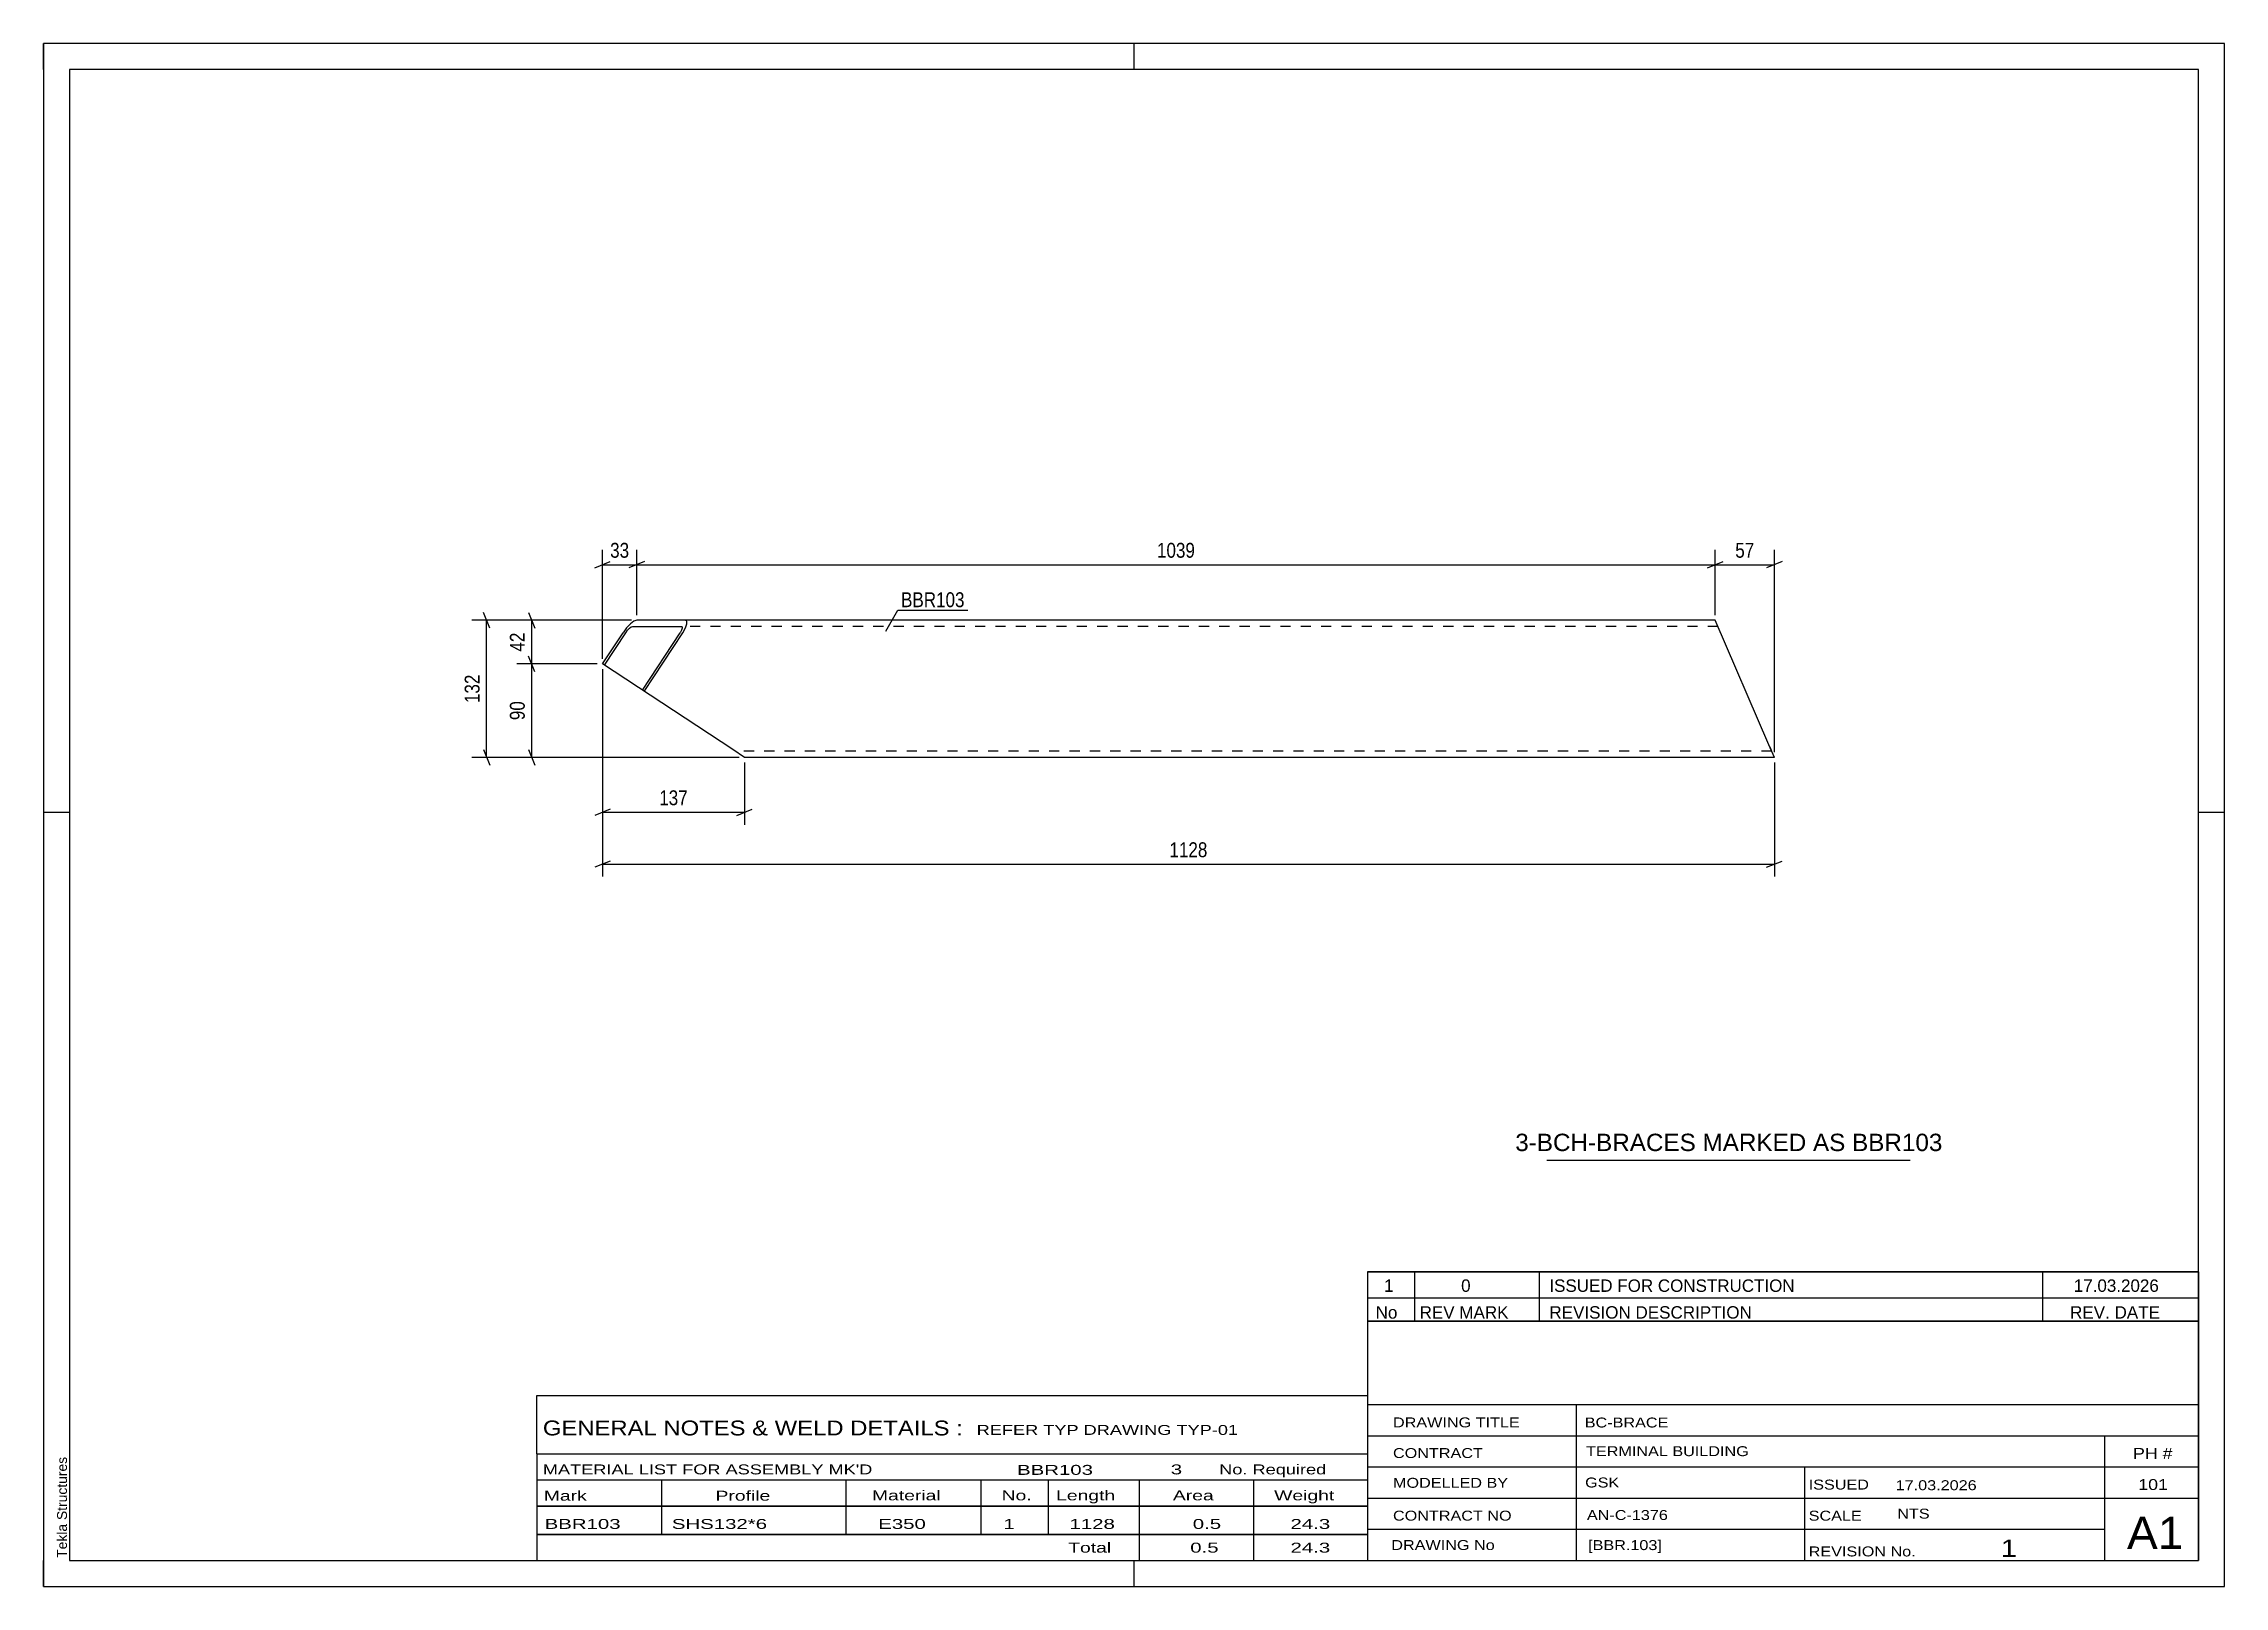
# Model space of a CAD drawing. Header units: millimetres. Extents: x 0 to 420, y 0 to 297.
import ezdxf

# ---------------------------------------------------------------- set-up
doc = ezdxf.new("R2010")
doc.units = ezdxf.units.MM
doc.linetypes.add('DXK_LINE_DOT2', pattern=[3.9198, 1.9599, -1.9599])
doc.styles.add('Arial', font='ARIAL.TTF', dxfattribs={"height": 0.2})
doc.styles.add('Arial Narrow', font='ARIALN.TTF', dxfattribs={"height": 0.2})

# ---------------------------------------------------------------- blocks, each defined once
blk = doc.blocks.new('Unknown-580740393-1161')
at = {"color": 5, "linetype": 'Continuous'}
for p, q in [((420, 297), (0, 297)), ((0, 297), (0, 0)), ((0, 292), (0, 297)), ((210, 292), (210, 297)), ((420, 0), (420, 297)), ((415, 292), (5, 292)), ((5, 292), (5, 5)), ((415, 5), (415, 292)), ((5, 149), (0, 149)), ((420, 149), (415, 149)), ((0, 0), (0, 5)), ((5, 5), (415, 5)), ((210, 0), (210, 5)), ((0, 0), (420, 0))]:
    blk.add_line(p, q, dxfattribs=at)
at = {"color": 174, "linetype": 'Continuous', "style": 'Arial'}
blk.add_text('Tekla Structures', height=1.9102, rotation=90, dxfattribs=at).set_placement((4.5, 5.5))
blk = doc.blocks.new('Part-580740393-1270 - 1252')
at = {"color": 2, "linetype": 'Continuous'}
for p, q in [((113.02, 185.29), (112.28, 184.51)), ((113.7, 185.81), (113.02, 185.29)), ((114.22, 186), (113.7, 185.81)), ((321.94, 186), (114.22, 186)), ((123.91, 185.81), (123.63, 186)), ((123.63, 184.51), (123.91, 185.29)), ((123.91, 185.29), (123.91, 185.81)), ((332.29, 162), (321.94, 186)), ((107.64, 177.58), (111.6, 183.6)), ((108.01, 177.34), (112.12, 183.6)), ((112.28, 184.51), (111.6, 183.6)), ((112.12, 183.6), (112.46, 184.06)), ((112.46, 184.06), (112.83, 184.44)), ((112.83, 184.44), (113.17, 184.7)), ((113.17, 184.7), (113.43, 184.8)), ((113.43, 184.8), (122.84, 184.8)), ((115.31, 172.54), (122.58, 183.6)), ((115.67, 172.3), (123.1, 183.6)), ((122.84, 184.06), (122.58, 183.6)), ((122.84, 184.8), (122.98, 184.7)), ((122.98, 184.44), (122.84, 184.06)), ((122.98, 184.7), (122.98, 184.44)), ((123.1, 183.6), (123.63, 184.51)), ((132.74, 161.08), (107.64, 177.58)), ((134.99, 159.6), (132.74, 161.08)), ((333.33, 159.6), (332.29, 162)), ((333.33, 159.6), (134.99, 159.6))]:
    blk.add_line(p, q, dxfattribs=at)
at = {"color": 7, "linetype": 'DXK_LINE_DOT2'}
for p, q in [((322.46, 184.8), (122.84, 184.8)), ((332.81, 160.8), (133.16, 160.8)), ((332.77, 160.89), (332.49, 161.54)), ((332.81, 160.8), (332.77, 160.89))]:
    blk.add_line(p, q, dxfattribs=at)
blk = doc.blocks.new('StraightDimension-580740393-1354 - 1252')
at = {"color": 7, "linetype": 'Continuous'}
for p, q in [((107.64, 176.58), (107.64, 136.63)), ((333.33, 158.6), (333.33, 136.63)), ((109.14, 139.63), (106.14, 138.43)), ((107.64, 139.03), (333.33, 139.03)), ((331.83, 138.43), (334.83, 139.63))]:
    blk.add_line(p, q, dxfattribs=at)
at = {"color": 0}
blk.add_wipeout([(224.74, 139.78), (224.74, 143.98), (216.23, 143.98), (216.23, 139.78)], dxfattribs=at)
at = {"color": 3, "style": 'Arial Narrow'}
blk.add_text('1128', height=2.863, dxfattribs=at).set_placement((216.83, 140.38))
blk = doc.blocks.new('StraightDimension-580740393-1398 - 1252')
at = {"color": 7, "linetype": 'Continuous'}
for p, q in [((114.22, 187), (114.22, 199.53)), ((321.94, 187), (321.94, 199.53)), ((115.72, 197.28), (112.72, 196.08)), ((114.22, 196.68), (321.94, 196.68)), ((320.44, 196.08), (323.44, 197.28))]:
    blk.add_line(p, q, dxfattribs=at)
at = {"color": 0}
blk.add_wipeout([(222.34, 197.43), (222.34, 201.63), (213.83, 201.63), (213.83, 197.43)], dxfattribs=at)
at = {"color": 3, "style": 'Arial Narrow'}
blk.add_text('1039', height=2.863, dxfattribs=at).set_placement((214.43, 198.03))
blk = doc.blocks.new('StraightDimension-580740393-1377 - 1252')
at = {"color": 7, "linetype": 'Continuous'}
for p, q in [((107.64, 176.58), (107.64, 146.63)), ((134.99, 158.6), (134.99, 146.63)), ((109.14, 149.63), (106.14, 148.43)), ((107.64, 149.03), (134.99, 149.03)), ((133.49, 148.43), (136.49, 149.63))]:
    blk.add_line(p, q, dxfattribs=at)
at = {"color": 0}
blk.add_wipeout([(124.66, 149.78), (124.66, 153.98), (117.97, 153.98), (117.97, 149.78)], dxfattribs=at)
at = {"color": 3, "style": 'Arial Narrow'}
blk.add_text('137', height=2.863, dxfattribs=at).set_placement((118.57, 150.38))
blk = doc.blocks.new('StraightDimension-580740393-1397 - 1252')
at = {"color": 7, "linetype": 'Continuous'}
for p, q in [((321.94, 187), (321.94, 199.53)), ((333.33, 160.6), (333.33, 199.53)), ((320.44, 196.08), (323.44, 197.28)), ((321.94, 196.68), (333.33, 196.68)), ((334.83, 197.28), (331.83, 196.08))]:
    blk.add_line(p, q, dxfattribs=at)
at = {"color": 0}
blk.add_wipeout([(330.06, 197.43), (330.06, 201.63), (325.2, 201.63), (325.2, 197.43)], dxfattribs=at)
at = {"color": 3, "style": 'Arial Narrow'}
blk.add_text('57', height=2.863, dxfattribs=at).set_placement((325.8, 198.03))
blk = doc.blocks.new('StraightDimension-580740393-1399 - 1252')
at = {"color": 7, "linetype": 'Continuous'}
for p, q in [((107.64, 178.58), (107.64, 199.53)), ((114.22, 187), (114.22, 199.53)), ((106.14, 196.08), (109.14, 197.28)), ((107.64, 196.68), (114.22, 196.68)), ((115.72, 197.28), (112.72, 196.08))]:
    blk.add_line(p, q, dxfattribs=at)
at = {"color": 0}
blk.add_wipeout([(113.36, 197.43), (113.36, 201.63), (108.51, 201.63), (108.51, 197.43)], dxfattribs=at)
at = {"color": 3, "style": 'Arial Narrow'}
blk.add_text('33', height=2.863, dxfattribs=at).set_placement((109.11, 198.03))
blk = doc.blocks.new('StraightDimension-580740393-1432 - 1252')
at = {"color": 7, "linetype": 'Continuous'}
for p, q in [((113.22, 186), (91.16, 186)), ((93.41, 187.5), (94.61, 184.5)), ((94.01, 177.58), (94.01, 186)), ((106.64, 177.58), (91.16, 177.58)), ((94.61, 176.08), (93.41, 179.08))]:
    blk.add_line(p, q, dxfattribs=at)
at = {"color": 0}
blk.add_wipeout([(93.26, 184.22), (89.06, 184.22), (89.06, 179.36), (93.26, 179.36)], dxfattribs=at)
at = {"color": 3, "style": 'Arial Narrow'}
blk.add_text('42', height=2.863, rotation=90.0002, dxfattribs=at).set_placement((92.66, 179.96))
blk = doc.blocks.new('StraightDimension-580740393-1433 - 1252')
at = {"color": 7, "linetype": 'Continuous'}
for p, q in [((106.64, 177.58), (91.16, 177.58)), ((94.61, 176.08), (93.41, 179.08)), ((94.01, 159.6), (94.01, 177.58)), ((93.41, 161.1), (94.61, 158.1)), ((133.99, 159.6), (91.16, 159.6))]:
    blk.add_line(p, q, dxfattribs=at)
at = {"color": 0}
blk.add_wipeout([(93.26, 171.02), (89.06, 171.02), (89.06, 166.16), (93.26, 166.16)], dxfattribs=at)
at = {"color": 3, "style": 'Arial Narrow'}
blk.add_text('90', height=2.863, rotation=90.0002, dxfattribs=at).set_placement((92.66, 166.76))
blk = doc.blocks.new('StraightDimension-580740393-1449 - 1252')
at = {"color": 7, "linetype": 'Continuous'}
for p, q in [((113.22, 186), (82.46, 186)), ((85.91, 184.5), (84.71, 187.5)), ((85.31, 159.6), (85.31, 186)), ((84.71, 161.1), (85.91, 158.1)), ((133.99, 159.6), (82.46, 159.6))]:
    blk.add_line(p, q, dxfattribs=at)
at = {"color": 0}
blk.add_wipeout([(84.56, 176.14), (80.36, 176.14), (80.36, 169.45), (84.56, 169.45)], dxfattribs=at)
at = {"color": 3, "style": 'Arial Narrow'}
blk.add_text('132', height=2.863, rotation=90.0002, dxfattribs=at).set_placement((83.96, 170.05))
blk = doc.blocks.new('Unknown-580740393-1711')
at = {"color": 7, "linetype": 'Continuous'}
for p, q in [((255, 51.05), (255, 5)), ((255, 51.05), (415, 51.05)), ((415, 51), (415, 5)), ((255, 35), (415, 35)), ((295.14, 35), (295.14, 5)), ((255, 29), (415, 29)), ((397, 5.05), (397, 29.05)), ((255, 23), (415, 23)), ((339.14, 23), (339.14, 5)), ((255, 17), (415, 17)), ((255, 11), (397, 11)), ((255, 5), (415, 5))]:
    blk.add_line(p, q, dxfattribs=at)
at = {"color": 7, "style": 'Arial Narrow'}
for s, height, width, p in [('DRAWING TITLE', 1.9089, 1.425378, (259.88, 30.61)), ('BC-BRACE', 1.909, 1.425378, (296.81, 30.59)), ('CONTRACT', 1.909, 1.425378, (259.88, 24.71)), ('TERMINAL BUILDING', 1.9089, 1.425378, (297.06, 25.07)), ('MODELLED BY', 1.9089, 1.425378, (259.88, 18.98)), ('GSK', 1.909, 1.425378, (296.88, 19.04)), ('ISSUED', 1.909, 1.425378, (339.94, 18.64)), ('17.03.2026', 1.909, 1.425378, (356.69, 18.52)), ('CONTRACT NO', 1.9089, 1.425378, (259.88, 12.66)), ('AN-C-1376', 1.909, 1.425378, (297.23, 12.78)), ('SCALE', 1.909, 1.425378, (339.94, 12.65)), ('A1', 6.204, 1.25, (401.24, 7.2)), ('DRAWING No', 1.909, 1.425378, (259.56, 7)), ('[BBR.103]', 1.909, 1.425378, (297.46, 6.99)), ('1', 3.34, 1.5, (376.91, 5.68)), ('REVISION No.', 1.9089, 1.425378, (339.94, 5.77))]:
    blk.add_text(s, height=height, dxfattribs=dict(at, width=width)).set_placement(p)
at = {"color": 7, "linetype": 'Continuous', "style": 'Arial Narrow'}
for s, height, width, p in [('PH #', 2.1, 1.42538, (402.4, 24.55)), ('101', 2.1, 1.42538, (403.41, 18.55)), ('NTS', 1.909, 1.425378, (357, 13.05))]:
    blk.add_text(s, height=height, dxfattribs=dict(at, width=width)).set_placement(p)
blk = doc.blocks.new('Unknown-580740393-1712')
at = {"color": 7, "linetype": 'Continuous'}
for p, q in [((255, 60.55), (415, 60.55)), ((415, 60.55), (255, 60.55)), ((255, 60.55), (255, 55.55)), ((264, 60.55), (264, 55.55)), ((288, 60.55), (288, 55.55)), ((385, 60.55), (385, 55.55)), ((415, 60.55), (415, 55.55)), ((255, 55.55), (415, 55.55)), ((255, 55.55), (255, 51.05)), ((255, 55.55), (415, 55.55)), ((264, 55.55), (264, 51.05)), ((288, 55.55), (288, 51.05)), ((385, 55.55), (385, 51.05)), ((415, 55.55), (415, 51.05)), ((415, 51.05), (255, 51.05))]:
    blk.add_line(p, q, dxfattribs=at)
at = {"color": 7, "linetype": 'Continuous', "style": 'Arial Narrow'}
for s, height, width, p in [('1', 2.39, 1.196471, (258.16, 56.7)), ('0', 2.39, 1.196471, (273, 56.7)), ('ISSUED FOR CONSTRUCTION', 2.3861, 1.196471, (290, 56.7)), ('17.03.2026', 2.386, 1.196471, (391, 56.7)), ('No', 2.386, 1.2, (256.54, 51.55)), ('REV MARK', 2.386, 1.2, (265, 51.55)), ('REVISION DESCRIPTION', 2.3861, 1.2, (290, 51.55)), ('REV. DATE', 2.386, 1.2, (390.28, 51.55))]:
    blk.add_text(s, height=height, dxfattribs=dict(at, width=width)).set_placement(p)
blk = doc.blocks.new('Unknown-580740393-1713')
at = {"color": 7, "linetype": 'Continuous'}
for p, q in [((95, 36.75), (255, 36.75)), ((95, 25.5), (95, 36.75)), ((255, 36.75), (255, 25.5)), ((95, 25.5), (255, 25.5)), ((95, 25.5), (95, 20.5)), ((255, 25.5), (255, 20.5)), ((95, 20.5), (255, 20.5)), ((95, 20.5), (95, 15.5)), ((119, 20.5), (119, 15.5)), ((154.5, 20.5), (154.5, 15.5)), ((180.5, 20.5), (180.5, 15.5)), ((193.5, 20.5), (193.5, 15.5)), ((211, 20.5), (211, 15.5)), ((233, 20.5), (233, 15.5)), ((255, 20.5), (255, 15.5)), ((95, 15.5), (255, 15.5)), ((95, 15.45), (95, 10.05)), ((95, 15.45), (255, 15.45)), ((119, 15.5), (119, 10)), ((154.5, 15.5), (154.5, 10)), ((180.5, 15.5), (180.5, 10)), ((193.5, 15.5), (193.5, 10)), ((211, 15.5), (211, 10)), ((233, 15.5), (233, 10)), ((255, 15.45), (255, 10.05)), ((95, 10.05), (255, 10.05)), ((95, 10), (255, 10)), ((95, 10), (95, 5)), ((211, 10), (211, 5)), ((233, 10), (233, 5)), ((255, 10), (255, 5)), ((95, 5), (255, 5))]:
    blk.add_line(p, q, dxfattribs=at)
at = {"color": 7, "style": 'Arial Narrow'}
for s, height, width, p in [('GENERAL NOTES & WELD DETAILS :', 2.8633, 1.4, (96.15, 29.06)), ('REFER TYP DRAWING TYP-01', 1.9089, 1.6, (179.7, 29.16)), ("MATERIAL LIST FOR ASSEMBLY MK'D", 1.9089, 1.6, (96.15, 21.56)), ('BBR103', 1.909, 1.794707, (187.48, 21.47)), ('3', 1.91, 1.794707, (217.08, 21.56)), ('No. Required', 1.9089, 1.6, (226.41, 21.56)), ('Mark', 1.909, 1.7, (96.34, 16.5)), ('Profile', 1.909, 1.7, (129.41, 16.5)), ('Material', 1.909, 1.7, (159.54, 16.56)), ('No.', 1.909, 1.7, (184.5, 16.56)), ('Length', 1.909, 1.7, (195, 16.56)), ('Area', 1.909, 1.7, (217.5, 16.56)), ('Weight', 1.909, 1.7, (237, 16.56))]:
    blk.add_text(s, height=height, dxfattribs=dict(at, width=width)).set_placement(p)
at = {"color": 7, "linetype": 'Continuous', "style": 'Arial Narrow'}
for s, height, width, p in [('BBR103', 1.909, 1.794707, (96.5, 11.06)), ('SHS132*6', 1.909, 1.794707, (121, 11.06)), ('E350', 1.909, 1.794707, (160.74, 11.06)), ('1', 1.91, 1.794707, (184.86, 11.06)), ('1128', 1.909, 1.794707, (197.58, 11.06)), ('0.5', 1.909, 1.794707, (221.32, 11.06)), ('24.3', 1.909, 1.794707, (240.14, 11.06)), ('Total', 1.909, 1.7, (197.33, 6.5)), ('0.5', 1.909, 1.794707, (220.83, 6.5)), ('24.3', 1.909, 1.794707, (240.14, 6.5))]:
    blk.add_text(s, height=height, dxfattribs=dict(at, width=width)).set_placement(p)
blk = doc.blocks.new('Unknown-580740393-1714')
at = {"color": 7, "linetype": 'Continuous'}
blk.add_line((289.5, 82.05), (359.5, 82.05), dxfattribs=at)
at = {"color": 7, "style": 'Arial'}
blk.add_text('3-BCH-BRACES MARKED AS BBR103', height=3.3428, dxfattribs=at).set_placement((283.43, 83.8))
blk = doc.blocks.new('Mark-580740393-1265 - 1252')
at = {"color": 0}
blk.add_wipeout([(177.38, 188.51), (177.38, 191.51), (165.14, 191.51), (165.14, 188.51)], dxfattribs=at)
blk.add_wipeout([(177.38, 188.51), (177.38, 191.51), (165.14, 191.51), (165.14, 188.51)], dxfattribs=at)
at = {"color": 30, "linetype": 'Continuous'}
for p, q in [((162.22, 183.91), (164.54, 187.91)), ((164.54, 187.91), (177.98, 187.91))]:
    blk.add_line(p, q, dxfattribs=at)
at = {"color": 3, "style": 'Arial Narrow'}
blk.add_text('BBR103', height=2.863, dxfattribs=at).set_placement((165.14, 188.51))

msp = doc.modelspace()

# ---------------------------------------------------------------- block references
for name in ['Unknown-580740393-1161', 'Part-580740393-1270 - 1252', 'Unknown-580740393-1714', 'Unknown-580740393-1712', 'Unknown-580740393-1711', 'Unknown-580740393-1713']:
    msp.add_blockref(name, (0, 0))

# ---------------------------------------------------------------- next in the draw order: block references
for name in ['StraightDimension-580740393-1398 - 1252', 'StraightDimension-580740393-1354 - 1252']:
    msp.add_blockref(name, (0, 0))

# ---------------------------------------------------------------- next in the draw order: block references
for name in ['StraightDimension-580740393-1397 - 1252', 'Mark-580740393-1265 - 1252', 'StraightDimension-580740393-1377 - 1252']:
    msp.add_blockref(name, (0, 0))

# ---------------------------------------------------------------- next in the draw order: block references
msp.add_blockref('StraightDimension-580740393-1399 - 1252', (0, 0))

# ---------------------------------------------------------------- next in the draw order: block references
msp.add_blockref('StraightDimension-580740393-1432 - 1252', (0, 0))

# ---------------------------------------------------------------- next in the draw order: block references
msp.add_blockref('StraightDimension-580740393-1433 - 1252', (0, 0))

# ---------------------------------------------------------------- next in the draw order: block references
msp.add_blockref('StraightDimension-580740393-1449 - 1252', (0, 0))

doc.saveas('drawing.dxf')
